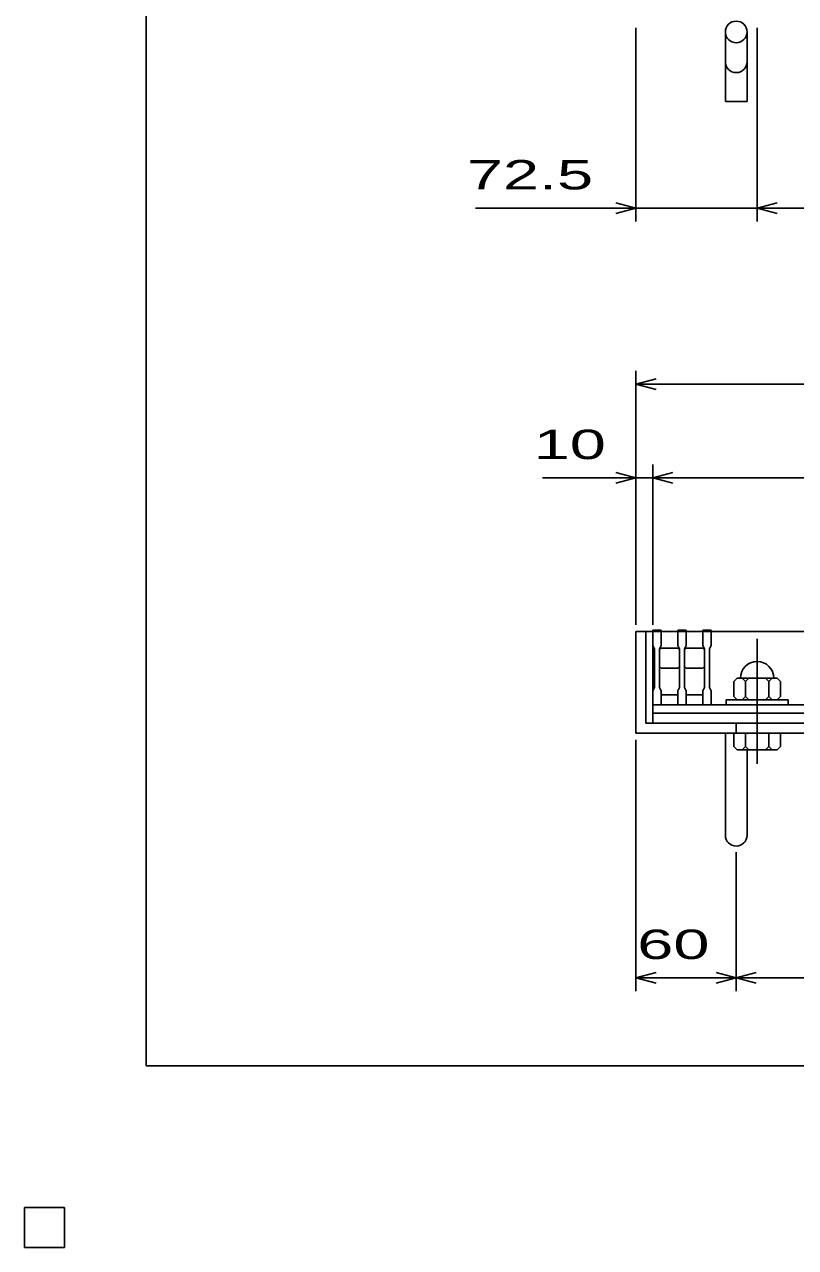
# Model space of a CAD drawing. Units: millimetres, scale not verified. Extents: x -1456 to 1385, y -1026 to 843.
# Drawn here: x -1456 to -994, y -1026 to -294 of the extents above; entities that cross this region are included whole.
import ezdxf
from ezdxf.enums import TextEntityAlignment as Align

# ---------------------------------------------------------------- set-up
doc = ezdxf.new("R2010")
doc.units = ezdxf.units.MM
doc.header["$LTSCALE"] = 8
doc.linetypes.add('CHAIN', pattern=[18.5, 12, -1.5, 3.5, -1.5])
for name, color, linetype, lineweight in [('0_2', 150, 'Continuous', 25), ('16', 3, 'Continuous', 25), ('19', 6, 'Continuous', 25), ('22', 4, 'Continuous', 25)]:
    doc.layers.add(name, color=color, linetype=linetype, lineweight=lineweight)
doc.styles.add('ベクトル', font='')
doc.styles.get('ベクトル').set_extended_font_data('ベクトル')

msp = doc.modelspace()

# ---------------------------------------------------------------- linework, layer by layer
at = {"layer": '0_2'}
for p, q in [((-1383.2, -917.2), (-1383.2, 842.8)), ((1384.8, -917.2), (-1383.2, -917.2))]:
    msp.add_line(p, q, dxfattribs=at)
at = {"layer": '16'}
for p, q in [((-1080, -657), (-1080, -656.3)), ((-1080, -656.3), (-1075, -656.3)), ((-1080, -657), (-1080, -665.5)), ((-1075, -657), (-1080, -657)), ((-1080, -657), (-1080, -695)), ((-1080, -657), (-280, -657)), ((-1075, -656.3), (-1075, -657)), ((-1075, -665.5), (-1075, -657)), ((-1065, -657), (-1065, -656.3)), ((-1065, -656.3), (-1060, -656.3)), ((-1065, -657), (-1065, -665.5)), ((-1060, -657), (-1065, -657)), ((-1060, -656.3), (-1060, -657)), ((-1060, -665.5), (-1060, -657)), ((-1050, -657), (-1050, -656.3)), ((-1050, -656.3), (-1045, -656.3)), ((-1050, -657), (-1050, -665.5)), ((-1045, -657), (-1050, -657)), ((-1045, -656.3), (-1045, -657)), ((-1045, -665.5), (-1045, -657)), ((-1045, -657), (-990, -657)), ((-1080, -665.5), (-1079, -667.5)), ((-1076, -667.5), (-1075, -665.5)), ((-1065, -665.5), (-1064, -667.5)), ((-1061, -667.5), (-1060, -665.5)), ((-1050, -665.5), (-1049, -667.5)), ((-1046, -667.5), (-1045, -665.5)), ((-1079, -667.5), (-1079, -690.5)), ((-1076, -668), (-1075, -667)), ((-1076, -690.5), (-1076, -667.5)), ((-1075, -667), (-1065, -667)), ((-1065, -667), (-1064, -668)), ((-1064, -667.5), (-1064, -690.5)), ((-1061, -668), (-1060, -667)), ((-1061, -690.5), (-1061, -667.5)), ((-1060, -667), (-1050, -667)), ((-1050, -667), (-1049, -668)), ((-1049, -667.5), (-1049, -690.5)), ((-1046, -690.5), (-1046, -667.5)), ((-1075, -679), (-1076, -678)), ((-1065, -679), (-1075, -679)), ((-1064, -678), (-1065, -679)), ((-1060, -679), (-1061, -678)), ((-1050, -679), (-1060, -679)), ((-1049, -678), (-1050, -679)), ((-1029.5, -685), (-1031.5, -687)), ((-1031.5, -687), (-1031.5, -696)), ((-1005.5, -685), (-1029.5, -685)), ((-1024.5, -687), (-1026.5, -685)), ((-1022.5, -685), (-1024.5, -687)), ((-1024.5, -696), (-1024.5, -687)), ((-1010.5, -687), (-1012.5, -685)), ((-1008.5, -685), (-1010.5, -687)), ((-1010.5, -696), (-1010.5, -687)), ((-1003.5, -687), (-1005.5, -685)), ((-1003.5, -696), (-1003.5, -687)), ((-1079, -690.5), (-1080, -692.5)), ((-1080, -692.5), (-1080, -701)), ((-1075, -692.5), (-1076, -690.5)), ((-1075, -701), (-1075, -692.5)), ((-1075, -695), (-1065, -695)), ((-1064, -690.5), (-1065, -692.5)), ((-1065, -692.5), (-1065, -701)), ((-1060, -692.5), (-1061, -690.5)), ((-1060, -701), (-1060, -692.5)), ((-1060, -695), (-1050, -695)), ((-1049, -690.5), (-1050, -692.5)), ((-1050, -692.5), (-1050, -701)), ((-1045, -692.5), (-1046, -690.5)), ((-1045, -701), (-1045, -692.5)), ((-1080, -701), (-1075, -701)), ((-1080, -701), (-280, -701)), ((-1080, -706), (-1080, -701)), ((-1065, -701), (-1060, -701)), ((-1050, -701), (-1045, -701)), ((-990, -701), (-1045, -701)), ((-1036, -701), (-1036, -698)), ((-1036, -698), (-999, -698)), ((-999, -701), (-1036, -701)), ((-1031.5, -696), (-1029.5, -698)), ((-1026.5, -698), (-1024.5, -696)), ((-1024.5, -696), (-1022.5, -698)), ((-1012.5, -698), (-1010.5, -696)), ((-1010.5, -696), (-1008.5, -698)), ((-1005.5, -698), (-1003.5, -696)), ((-999, -698), (-999, -701)), ((-280, -706), (-1080, -706)), ((-1080, -706), (-1080, -712)), ((-1080, -712), (-280, -712)), ((-1432, -1002), (-1456, -1002)), ((-1456, -1002), (-1456, -1026)), ((-1432, -1002), (-1456, -1002)), ((-1456, -1002), (-1456, -1026)), ((-1432, -1002), (-1456, -1002)), ((-1456, -1002), (-1456, -1026)), ((-1432, -1002), (-1456, -1002)), ((-1456, -1002), (-1456, -1026)), ((-1432, -1002), (-1456, -1002)), ((-1456, -1002), (-1456, -1026)), ((-1432, -1026), (-1432, -1002)), ((-1432, -1026), (-1432, -1002)), ((-1432, -1026), (-1432, -1002)), ((-1432, -1026), (-1432, -1002)), ((-1432, -1026), (-1432, -1002)), ((-1456, -1026), (-1432, -1026)), ((-1456, -1026), (-1432, -1026)), ((-1456, -1026), (-1432, -1026)), ((-1456, -1026), (-1432, -1026)), ((-1456, -1026), (-1432, -1026))]:
    msp.add_line(p, q, dxfattribs=at)
at = {"layer": '16', "linetype": 'CHAIN'}
msp.add_line((-1017.5, -661.4), (-1017.5, -736.4), dxfattribs=at)
at = {"layer": '16'}
msp.add_arc((-1017.5, -685), 10, 0, 180, dxfattribs=at)
at = {"layer": '19'}
for p, q in [((-1036.5, -298), (-1036.5, -339.62)), ((-1023.5, -339.62), (-1023.5, -298)), ((-1036.5, -339.62), (-1023.5, -339.62)), ((-1080, -657), (-1090, -657)), ((-1090, -657), (-1090, -718)), ((-1084, -712), (-1084, -657)), ((-276, -712), (-1084, -712)), ((-1030, -718), (-1030, -712)), ((-1090, -718), (-270, -718)), ((-1036.5, -779.11), (-1036.5, -718)), ((-1031.5, -718), (-1031.5, -726)), ((-1003.5, -718), (-1031.5, -718)), ((-1024.5, -718), (-1024.5, -726)), ((-1010.5, -718), (-1010.5, -726)), ((-1003.5, -726), (-1003.5, -718)), ((-1031.5, -726), (-1029.5, -728)), ((-1029.5, -728), (-1005.5, -728)), ((-1024.5, -726), (-1026.5, -728)), ((-1022.5, -728), (-1024.5, -726)), ((-1023.5, -779.11), (-1023.5, -728)), ((-1010.5, -726), (-1012.5, -728)), ((-1008.5, -728), (-1010.5, -726)), ((-1005.5, -728), (-1003.5, -726))]:
    msp.add_line(p, q, dxfattribs=at)
msp.add_circle((-1030, -298), 6.5, dxfattribs=at)
for centre in [(-1030, -315.84), (-1030, -779.11)]:
    msp.add_arc(centre, 6.5, 180, 0, dxfattribs=at)
at = {"layer": '22'}
for p, q in [((-1090, -411.5), (-1090, -295.5)), ((-1017.5, -411.5), (-1017.5, -295.5)), ((-1090, -403.5), (-1102, -400.3)), ((-1017.5, -403.5), (-1005.5, -400.3)), ((-1186, -403.5), (-1090, -403.5)), ((-1102, -406.7), (-1090, -403.5)), ((-1090, -403.5), (-1017.5, -403.5)), ((-1005.5, -406.7), (-1017.5, -403.5)), ((-1017.5, -403.5), (-342.5, -403.5)), ((-1090, -653), (-1090, -501)), ((-1090, -509), (-1078, -505.8)), ((-1078, -512.2), (-1090, -509)), ((-1090, -509), (-270, -509)), ((-1090, -565), (-1102, -561.8)), ((-1090, -653), (-1090, -557)), ((-1080, -653), (-1080, -557)), ((-1080, -565), (-1068, -561.8)), ((-1146, -565), (-1090, -565)), ((-1102, -568.2), (-1090, -565)), ((-1090, -565), (-1080, -565)), ((-1068, -568.2), (-1080, -565)), ((-1080, -565), (-280, -565)), ((-1090, -872.4), (-1090, -722)), ((-1030, -872.4), (-1030, -789.2)), ((-1090, -864.4), (-1078, -861.2)), ((-1030, -864.4), (-1042, -861.2)), ((-1030, -864.4), (-1018, -861.2)), ((-1078, -867.6), (-1090, -864.4)), ((-1090, -864.4), (-1030, -864.4)), ((-1042, -867.6), (-1030, -864.4)), ((-1018, -867.6), (-1030, -864.4)), ((-1030, -864.4), (-330, -864.4))]:
    msp.add_line(p, q, dxfattribs=at)
at = {"layer": '22', "color": 2}
for p, q in [((-1432, -1002), (-1456, -1002)), ((-1456, -1002), (-1456, -1026)), ((-1432, -1002), (-1456, -1002)), ((-1456, -1002), (-1456, -1026)), ((-1432, -1002), (-1456, -1002)), ((-1456, -1002), (-1456, -1026)), ((-1432, -1026), (-1432, -1002)), ((-1432, -1026), (-1432, -1002)), ((-1432, -1026), (-1432, -1002)), ((-1456, -1026), (-1432, -1026)), ((-1456, -1026), (-1432, -1026)), ((-1456, -1026), (-1432, -1026))]:
    msp.add_line(p, q, dxfattribs=at)

# ---------------------------------------------------------------- texts
at = {"layer": '22', "color": 2, "style": 'ベクトル', "width": 1.65}
for s, p in [(' 72.5 ', (-1202, -383.5)), (' 10 ', (-1162, -545)), (' 60 ', (-1100, -844.4))]:
    msp.add_text(s, height=17.6, dxfattribs=at).set_placement(p, align=Align.MIDDLE_LEFT)

doc.saveas('drawing.dxf')
